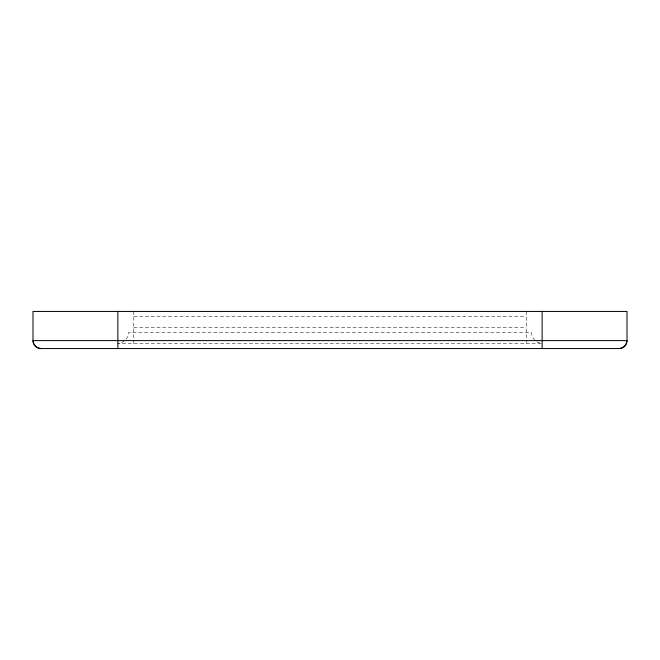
<?xml version="1.0" encoding="UTF-8"?>
<svg xmlns="http://www.w3.org/2000/svg" width="660" height="660" viewBox="0 0 660 660"><rect width="100%" height="100%" fill="white"/><g stroke="black" fill="none" stroke-linecap="round" stroke-linejoin="round"><path stroke-width="0.49" stroke-dasharray="3.3 2.47" d="M133.765 316.742L526.235 316.742M133.765 327.352L526.235 327.352M541.15 343.258L117.86 343.258C123.535 343.291 128.502 338.332 128.461 332.648L531.539 332.648C531.498 338.332 536.464 343.291 542.14 343.258M526.235 311.438L526.235 343.258M133.765 311.438L133.765 343.258"/><path stroke-width="0.99" d="M619.047 348.562C623.304 348.554 626.992 344.866 627 340.609L627 311.438L33 311.438L33 340.609C33.008 344.866 36.696 348.554 40.953 348.562L619.047 348.562A7.953 7.953 0 0 0 627 340.609L33 340.609A7.953 7.953 0 0 0 40.953 348.562M542.14 311.438L542.14 348.562M117.86 311.438L117.86 348.562"/></g></svg>
